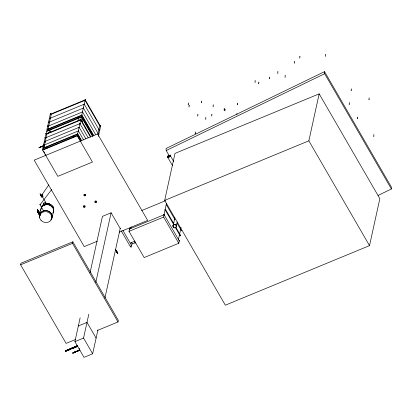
<?xml version="1.0" encoding="UTF-8"?>
<svg xmlns="http://www.w3.org/2000/svg" width="412" height="412" viewBox="0 0 412 412"><rect width="100%" height="100%" fill="white"/><g stroke="black" fill="none" stroke-linecap="round" stroke-linejoin="round"><path stroke-width="0.62" d="M70.05 349.252L70.534 348.593L70.004 349.35L70.303 349.247M134.652 241.298L135.357 242.73L131.964 244.058M38.934 211.608L38.919 211.959M38.131 210.64L38.465 211.052M38.414 210.79L38.254 210.47M115.679 250.228C116.292 250.032 116.333 251.49 116.066 250.295M46.932 203.719L46.891 203.312M67.11 350.19C67.733 349.525 66.873 350.313 67.439 350.128M38.913 213.807L38.836 213.55M39.058 213.916L39.001 214.173L38.991 213.684M38.115 210.388L38.177 210.326M40.855 195.18L40.783 194.881M40.973 195.273L40.726 194.861M43.224 203.327L43.42 203.662L43.203 203.193M38.172 212.278L38.424 212.731M39.078 214.044L38.944 213.54M66.311 350.468L66.924 350.427M38.62 211.274L38.512 210.99M66.244 350.586L66.523 350.916M68.799 349.567L68.454 349.448M71.657 348.614C70.694 349 72.445 348.686 72.718 347.687L72.105 348.248L72.718 347.687M74.747 346.858L74.551 347.192M74.49 352.126L74.402 352.517M74.799 347.167L74.902 346.93M75.102 347.192C75.71 347.141 74.572 346.729 75.484 346.816M37.672 211.845L37.605 211.294M66.811 350.591L67.068 350.421C66.373 351.359 66.368 350.293 67.815 350.365M73.187 348.207L73.578 348.047C73.671 346.976 74.083 347.306 73.98 347.234M77.162 346.461C76.199 347.192 77.904 345.302 76.895 346.049M40.201 193.877L40.386 194.397L40.021 193.717M65.812 351.132A0.7 0.268 -30.1 0 0 65.843 351.209L65.843 351.209A0.7 0.268 -30.1 0 1 65.843 351.189L66.456 350.54M38.048 212.499L38.471 213.138M38.414 213.164L39.202 213.957L38.908 213.586M78.244 131.279L78.398 130.769M82.415 112.301L82.57 111.791M44.295 145.627L43.796 145.853M66.049 350.998L66.008 350.967A0.762 0.294 -30.1 0 0 65.941 351.194L65.884 351.235M68.299 349.87L68.243 349.597M73.866 352.517L74.557 352.234M74.562 347.048L75.056 347.151L74.639 347.537M77.446 346.435L77.677 346.034M77.672 346.229L77.471 346.137M39.495 147.45L39.089 147.836M68.964 349.603C68.917 349.742 69.092 350.046 69.015 349.592C68.49 349.381 70.385 349.294 69.592 348.979M69.123 349.737L69.113 349.711M75.72 346.945L76.457 346.59L75.684 347.177L75.473 346.729M43.013 146.183L43.502 145.75L43.198 145.812M66.111 350.952L66.538 350.7M68.335 349.742L68.603 349.51L68.469 349.824M71.374 348.758L71.415 348.902M73.913 352.523L74.268 352.296M74.799 347.548L74.814 347.264M74.999 347.249L74.85 347.527L74.86 347.264M74.624 347.156L74.345 347.172M74.026 352.425L74.412 352.265L73.939 352.476M74.428 352.378L74.155 352.363M77.75 346.008L77.487 346.358L77.636 346.095M42.56 195.463C42.482 194.469 41.061 195.705 41.813 195.242M37.544 211.099L37.559 211.552M48.08 203.729C47.993 204.615 48.209 202.776 48.122 203.657M68.356 350.025L68.624 349.989M75.283 347.218L75.612 346.966M68.881 349.469L69.304 349.376M43.373 145.853L43.105 146.085L43.471 145.699M40.443 194.5L40.587 194.706M41.252 146.662L40.525 147.259L40.361 146.986M116.261 250.965L116.246 250.681M74.052 347.383C72.991 348.609 75.046 347.311 74.119 347.507M115.7 250.166L115.782 249.863M38.017 210.166L38.028 210.398M42.863 147.985L43.389 148.243L42.863 147.985L46.067 133.426L46.592 133.679M46.067 133.426L46.123 133.725M46.994 129.198L47.519 129.45L46.994 129.198L50.403 113.691L50.928 113.949M50.403 113.691L50.46 113.995M100.698 125.856L100.173 125.598L100.698 125.856L98.38 136.393M68.248 350.102L68.171 349.757M41.53 146.698L41.355 146.687M42.127 146.322L41.859 146.708L42.148 146.43M42.508 146.162L42.431 146.476L42.899 145.936L42.493 146.327M43.512 145.961L43.724 145.657L43.657 145.966M77.729 133.823L77.281 135.857L92.448 162.055L57.845 176.346L42.678 150.153L43.126 148.114L77.729 133.823L81.834 140.919M43.543 146.013L43.693 145.606M46.896 134.935L46.278 133.787L47.256 129.322L81.859 115.03L93.869 135.769M43.785 148.33L46.937 134.003L80.675 120.067L90.589 137.191M47.916 129.538L51.273 114.268L85.011 100.332L99.725 125.748L97.845 134.297M75.54 339.488L66.105 343.387L20.6 264.798L20.945 263.232L72.847 241.793L118.352 320.382L118.007 321.947L97.366 330.476M46.242 148.253L46.484 147.156L47.092 148.202M50.372 129.461L50.614 128.364L51.222 129.414M37.646 209.801L37.574 209.687A0.948 0.288 67.6 0 1 37.667 209.487L37.698 209.461M37.538 209.832L37.621 209.698A0.855 0.263 67.6 0 1 37.569 209.517M41.004 195.437L40.917 195.144M37.518 209.487L37.641 209.481A0.932 0.283 67.6 0 0 37.564 209.723L37.868 210.063M40.948 195.844L41.082 195.221L42.235 194.742L42.997 196.05L42.858 196.678L41.705 197.152L40.948 195.844L42.101 195.37L42.235 194.742M37.616 211.866L37.425 211.042M37.925 212.17L37.827 211.583L38.017 212.443L37.734 211.953M41.396 196.148L41.082 195.561M37.961 212.468L38.012 211.995L37.956 212.247M41.689 196.442L41.576 196.287M41.638 196.606L41.576 196.39M38.46 213.205L38.388 212.643L38.331 212.896M41.705 197.152L41.844 196.529M38.769 213.334L38.491 212.855L38.646 213.416M38.949 211.747L38.991 212M38.986 212.195L39.037 211.778M38.687 213.715L38.553 212.829M39.294 212.216L39.444 212.654M38.96 213.962L39.063 214.369L39.202 213.957M39.681 213.401L39.181 212.453M39.882 213.153L40.185 214.271M39.748 213.514L39.815 213.035L39.537 213.148M40.829 209.27L39.521 215.219L39.784 215.502M39.954 213.272L40.155 213.746M39.938 215.764L39.99 215.538M45.974 204.702L45.33 203.59L45.639 202.179L43.62 203.013L43.291 204.47L43.909 205.531M52.288 217.052L53.596 211.104M73.923 136.815L74.165 135.723M78.053 118.028L78.295 116.931M78.527 118.259L77.997 120.685L80.876 119.495L81.859 115.03M77.523 134.394L80.675 120.067M81.653 115.602L85.011 100.332M82.395 122.112L82.93 119.686M79.202 138.53L79.444 137.438M83.337 119.743L83.574 118.646M118.007 321.947L72.502 243.358L72.847 241.793M66.445 350.591L65.925 350.586M66.935 350.792L67.038 350.746M67.815 350.076L67.872 349.953A0.731 0.278 -30.1 0 0 67.862 349.845L67.738 349.865A0.927 0.355 -30.1 0 1 67.728 350.082L67.125 350.71L67.98 350.04M67.465 350.365L67.475 349.973M67.537 350.2L67.583 349.809M67.918 350.318L67.661 350.241M67.846 350.416L67.898 350.185M68.387 350.133C68.541 349.417 67.738 350.869 68.165 350.015M68.047 350.334L68.212 350.009M69.087 349.829L68.505 350.03M68.588 349.994L68.696 349.747M69.978 349.536L70.426 348.753M70.534 348.593L69.947 349.484M70.915 348.83C70.035 349.592 71.724 348.099 70.668 348.933M70.756 348.938L70.488 349.252L70.941 348.882M71.307 348.274L71.261 348.665M71.92 348.083L71.374 348.619L71.43 348.222L72.218 348.186M71.992 348.537L72.244 348.279M72.522 348.274L72.419 348.315M72.548 348.13L72.594 347.743M72.692 348.413L72.847 347.635L72.692 348.413L74.078 347.373M71.734 348.696C72.471 347.97 72.888 347.97 73.635 347.769M72.945 347.867L73.372 347.486L72.945 347.867L72.965 347.589M73.341 347.429L73.099 348.248L72.661 348.361M73.001 348.284L73.197 347.599M73.372 347.486L73.151 347.821M73.454 347.991L73.212 348.022M73.48 348.042L74.057 347.264M97.891 329.971L92.659 353.774L84.007 357.348L74.907 341.63L80.139 317.827M90.058 272.729L102.449 216.357L111.101 212.783L120.201 228.5L104.916 298.031M74.016 347.46L74.078 347.182L74.258 347.558A0.757 0.288 -30.1 0 1 74.248 347.738A0.87 0.335 -30.1 0 1 74.15 347.888L73.779 347.898L73.964 347.635M74.217 347.069L74.093 347.836A0.87 0.335 -30.1 0 0 74.232 347.651A0.757 0.288 -30.1 0 0 74.227 347.507L74.345 347.682M73.269 352.698C73.779 352.111 73.836 353.027 73.511 352.636M73.743 352.811L73.8 352.373M75.726 346.446L75.54 346.935M75.751 346.899L75.988 346.507M75.942 346.729L75.957 346.456M75.674 346.672L76.102 346.291L75.71 346.992M76.071 347.017L76.22 346.24L76.684 346.049L76.642 346.441L76.148 346.528M76.163 346.636L76.684 346.049M75.731 351.833L75.169 352.178M75.834 351.946L75.89 351.508L75.35 351.791L75.89 351.508M77.126 346.518L77.229 346.477M77.157 346.569L77.291 346.198L77.26 346.528M76.21 351.374L76.55 351.235L76.385 351.585M77.595 346.132L77.662 345.709M77.817 351.127L77.868 350.689L77.817 351.127L76.812 351.544M77.368 351.096L77.899 350.741L77.343 350.906L77.657 351.07M78.203 350.9L78.501 350.427L78.368 350.9M78.234 350.952L78.285 350.519M78.754 350.674L79.001 350.288L78.919 350.674M78.785 350.725L78.97 350.236M79.315 350.092L79.15 350.576L79.341 350.112M79.284 350.519L79.382 350.241M92.659 353.774L83.559 338.056L88.791 314.253M95.816 282.308L111.101 212.783M116.349 251.191L116.627 251.5M116.771 251.397L116.385 250.846L116.771 251.397L116.611 251.881L116.416 251.032M116.823 252.242L116.817 251.475L116.879 252.221M116.915 252.402L117.235 252.196L116.92 251.655L116.987 252.015M117.461 252.932C117.884 254.075 116.915 252.355 117.369 252.427M117.482 253.38L117.585 252.917M117.569 253.529L117.729 253.045L117.714 253.663M117.657 253.684L117.817 253.2M129.002 231.359L129.517 229.01L164.12 214.719L179.287 240.912L178.772 243.26L144.169 257.557L129.002 231.359L163.605 217.067L164.12 214.719M130.758 228.742L131.171 226.863M172.432 165.495L167.617 157.178L167.962 155.612L169.116 155.133M173.71 161.53L170.501 155.983L170.733 154.943M164.671 200.392L174.997 153.413L319.171 93.864L379.843 198.651L369.518 245.629L225.343 305.184L164.671 200.392L308.846 140.837L319.171 93.864M163.914 215.043L166.53 203.142M173.205 225.338L174.853 217.845M176.315 226.348L177.278 221.975M178.463 239.305L181.079 227.403M49.213 204.161L49.394 203.662L49.244 204.048M38.151 210.465L37.981 210.12M84.146 104.442L84.275 104.04M79.068 127.529L79.202 127.128M68.665 349.896L68.356 350.2M68.68 349.989L69.01 349.659L68.624 349.845M115.654 250.002L115.448 249.404M43.955 145.632L44.197 145.647M75.072 347.295L74.721 347.362M66.347 350.823L66.569 350.756M68.454 349.711L68.629 349.505M50.274 204.609L50.439 204.285M76.143 351.678L76.354 351.441M80.85 119.552C80.52 120.654 81.205 118.445 80.886 119.547L46.262 133.843M45.366 137.922L79.969 123.626C79.609 124.702 80.33 122.513 79.99 123.626M116.091 250.97L116.302 250.661M68.207 349.773L68.799 349.448M74.33 347.337L74.917 347.239M74.696 347.301L74.68 347.563M68.768 349.51L68.356 349.737M50.599 114.129L85.202 99.838C85.572 98.736 84.81 100.945 85.217 99.838M37.59 209.414L37.507 209.543A0.855 0.263 67.6 0 0 37.518 209.713M65.843 351.148L66.322 350.833M75.19 352.059C74.093 352.981 75.659 351.312 74.958 352.183M77.204 351.158L76.653 351.385L76.962 351.06M66.981 350.221L66.656 350.437M74.948 347.012L75.257 347.017M76.174 346.796L76.596 346.595L76.251 346.641M77.291 346.198L76.864 346.343L76.864 345.998M75.236 352.08L74.696 352.08M77.693 350.9L76.9 351.513L76.678 351.261M70.03 349.036L70.462 348.928M65.905 350.792L65.745 350.782M71.688 348.825L71.992 348.449M77.193 346.41L76.802 346.719M70.231 348.974L70.493 348.979M75.072 346.734C75.597 346.688 74.685 347.208 75.406 346.647M76.4 346.559L76.148 346.868M75.638 347.017L76.483 346.837L76.498 346.528M76.895 346.25L77.07 346.198M75.072 352.075L74.804 352.312L75.097 352.08M39.197 147.532L39.382 147.717L39.089 147.537M74.989 347.007L75.422 346.909M181.357 230.622L181.805 230.349L181.357 230.622L176.933 222.98M180.209 235.834L180.657 235.561L180.209 235.834L175.157 227.105M76.807 346.152L77.271 345.91L77.034 346.08M69.267 349.35L69.576 349.381C69.952 350.164 68.948 348.856 69.927 349.216M78.476 350.787L78.821 350.37L78.604 350.689M51.289 205.135L51.449 204.939M78.646 350.782L78.759 350.324M66.559 350.473L66.837 350.313M65.364 350.885L65.415 350.813A0.948 0.36 -30.1 0 0 65.39 351.014L65.431 351.106M74.737 352.219L75.195 351.879M76.699 351.338L76.982 351.173M75.339 346.693L75.133 346.95M77.276 351.348L76.802 351.421L77.096 351.163M75.035 346.863L75.257 346.636M76.709 351.312L77.188 351.081M40.649 147.213L40.917 146.821L40.525 147.259M39.341 147.604L39.202 147.759M43.765 204.882L43.435 204.373M40.886 146.765L40.618 147.156L40.479 146.935M41.591 195.293L48.771 184.885M69.144 349.391L68.928 349.258M72.27 348.248L72.62 347.795M41.061 146.744L41.21 146.703M69.674 349.082L69.726 348.923M69.576 349.381L69.231 349.845L69.479 349.268M40.103 147.434C38.908 147.99 40.355 146.827 39.979 147.486M69.499 349.479L69.231 349.845L69.638 349.675M42.946 205.552L42.441 205.161L42.894 205.387M42.266 206.407L41.725 206.057L42.24 206.206M39.346 147.517L39.166 147.481M39.531 147.671L39.794 147.218M69.17 349.525L69.623 349.031L69.793 349.273M65.539 350.648L65.503 350.787A0.932 0.355 -30.1 0 0 65.42 351.065L65.338 351.148A0.855 0.324 -30.1 0 1 65.297 351.055A0.711 0.273 -30.1 0 1 65.333 350.828L65.39 350.756M73.125 352.646L72.847 353.099A0.973 0.371 -30.1 0 0 72.893 353.202L72.955 353.053A1.076 0.412 -30.1 0 1 73.001 352.816L73.032 352.868A1.076 0.412 -30.1 0 0 72.986 353.11L73.042 353.202M44.172 145.673L43.868 145.719M74.387 352.44L74.026 352.523M52.108 205.907L52.515 205.681L52.2 205.82M72.955 352.765L72.893 352.847A0.803 0.309 -30.1 0 0 72.821 353.048A0.973 0.371 -30.1 0 0 72.862 353.146L72.95 353.238M115.52 250.002L115.854 250.202M51.716 189.535L40.041 204.718L43.25 210.259M75.581 347.084L75.164 347.27M41.396 146.667L41.617 146.471M76.416 346.765L76.462 346.703M67.692 350.231L67.82 349.958A0.731 0.278 -30.1 0 0 67.831 349.788L67.676 349.767M79.516 350.463L79.794 350.174A0.829 0.319 -30.1 0 0 79.799 349.984L79.794 349.999A0.834 0.319 -30.1 0 1 79.846 350.159L79.516 350.463A1.21 0.464 -30.1 0 0 79.676 350.21A1.051 0.402 -30.1 0 0 79.665 350.009M75.056 351.972L74.742 352.023M38.398 210.831L38.404 210.939M73.027 347.96L72.795 348.372M75.705 346.724L76.714 346.101M41.55 146.651L41.313 146.821M73.073 353.022L73.367 352.821M68.814 349.731L68.83 349.937M99.06 130.202L99.807 130.506L99.447 130.233M73.104 353.074L73.65 352.646M43.878 145.632L44.115 145.642M134.714 241.2L130.975 242.745L130.934 243.296M132.18 244.043L132.025 243.229L130.975 242.745M74.773 352.075L75.247 351.905M76.071 351.539L76.55 351.235M77.775 346.286L77.415 346.384M115.679 250.089L115.556 249.693M79.3 348.784L79.094 349.355L79.753 349.572M70.411 348.83L70.097 348.918M39.418 214.77L39.537 214.534L39.892 215.363M70.658 349.005L70.885 349.16M39.537 214.534L39.243 214.688L39.578 214.925M116.174 250.666L115.854 250.378L116.071 250.836M68.742 349.906L69.01 349.937M73.83 352.425L73.346 352.687M41.112 146.785L41.071 147.038M38.187 212.273L38.347 212.566M378.098 195.432L391.4 188.979L391.276 186.919L324.538 71.652L166.077 148.495L166.201 150.56L169.425 156.127M166.201 150.56L324.661 73.712L324.538 71.652M74.835 347.424L74.757 347.445M74.551 346.93L74.819 346.904M74.181 352.209L74.572 352.203M77.126 346.374L77.322 346.25M49.646 118.471L84.244 104.179L99.416 130.377M48.791 122.349L83.394 108.057L98.561 134.25M47.941 126.221L81.957 112.172M47.153 129.795L81.756 115.499L93.447 135.692M46.911 130.892L81.514 116.596L92.891 136.243M46.808 131.361L81.411 117.065L92.473 136.171M46.278 133.787L49.162 132.597L49.692 130.166L50.908 132.262M77.78 131.15L43.765 145.204L44.398 146.296M42.472 146.219L42.899 145.936M43.023 148.583L77.626 134.291L81.416 140.842M42.781 149.68L77.384 135.388L80.546 140.847M42.678 150.153L77.281 135.857M40.979 195.221L41.025 195.499M45.33 203.59L43.291 204.47L43.955 205.537M37.863 210.254L37.703 209.775M167.617 157.178L170.501 155.983A1.638 0.628 -30.1 0 0 168.487 156.2A1.638 0.628 -30.1 0 0 168.189 157.559A1.638 0.628 -30.1 0 0 170.501 155.983M37.646 211.49L37.276 211.289L37.755 211.459M38.378 210.944L38.568 210.965A0.927 0.283 67.6 0 1 38.537 211.238A1.066 0.324 67.6 0 1 38.46 211.299L38.543 211.371M37.538 211.737L38.074 212.633M38.105 212.056L37.77 211.603M38.301 212.819L38.321 212.643M39.238 212.432L39.598 213.128M39.398 212.623L39.418 212.942L39.387 212.68M39.537 212.674L39.511 212.978M39.722 213.21L39.681 212.803L39.784 213.189M39.243 214.688L39.712 215.491M39.557 214.698L39.681 215.311M141.759 210.527L165.444 200.742M20.6 264.798L72.502 243.358M97.278 241.216L84.233 246.603L34.181 160.155L97.613 133.952L147.671 220.399L119.212 232.157M116.864 252.051L117.132 252.015M117.126 252.767L117.523 252.911M117.245 252.757L117.302 252.736M78.352 325.969L86.999 322.4L96.099 338.118M74.907 341.63L83.559 338.056M70.565 348.645L70.205 348.851M72.121 348.001L71.178 348.325M71.41 348.403L71.734 348.217M76.246 346.415L76.519 346.291M71.343 348.567L71.848 348.423M65.271 351.003A0.855 0.324 -30.1 0 0 65.307 351.096L65.467 351.148M70.014 349.299L70.426 349.098M67.151 350.524L67.383 350.2M67.099 350.658L67.516 350.55M69.407 349.716L69.746 349.628M73.156 348.155L73.547 347.996M76.04 346.966L75.684 347.177M75.345 351.93L75.741 351.771M77.245 351.297L77.786 351.076M41.818 207.324L41.241 207.138L41.576 207.015M65.874 350.602L65.997 350.926A0.762 0.294 -30.1 0 0 65.91 351.142L65.982 351.261M98.303 134.06L98.916 134.425L98.741 134.173M166.232 204.445L166.639 204.151L166.19 204.424L175.038 219.704M165.083 209.657L165.49 209.368L165.042 209.636L173.576 224.375M41.391 208.369L40.973 208.158L41.452 208.081M116.169 250.841L116.081 250.743M50.475 113.954L50.223 114.067L50.897 114.124M44.692 141.743L44.867 141.553M67.089 350.154L67.661 350.385M53.328 211.165L53.678 211.109L53.4 210.851M49.677 118.332L49.249 118.342L49.945 118.465M48.822 122.21L48.395 122.22L49.095 122.338M47.972 126.082L47.545 126.093L48.317 126.288M53.776 208.755L53.292 208.915M44.748 141.481L44.264 141.568M43.945 145.122L43.368 145.076L44.069 145.194M115.551 249.569L115.818 250.12M53.766 209.847L53.895 210.074L53.354 210.053M42.184 195.231L42.472 195.458M38.254 212.618L38.337 213.117M116.189 250.985L115.911 250.352M44.671 204.398L44.419 204.048M38.743 213.694L38.167 212.432L38.12 212.736M131.299 245.088L131.783 246.185L131.546 246.922L130.985 247.154L130.429 246.742L121.2 230.802M44.584 204.362L44.46 204.028M79.624 349.958L79.696 350.061A1.051 0.402 -30.1 0 1 79.681 350.308A1.21 0.464 -30.1 0 1 79.547 350.514M38.975 213.869L38.991 214.122M71.956 348.006L72.151 348.64M324.661 73.712L391.4 188.979M308.846 140.837L369.518 245.629M165.49 209.368L173.704 223.556M175.919 227.378L180.657 235.561M163.605 217.067L178.772 243.26M85.202 99.838L100.368 126.036M82.539 111.93L95.496 134.307M80.876 119.495L90.661 136.47M79.969 123.626L88.183 137.819M85.804 138.731L79.171 127.267L44.568 141.563L45.202 142.655M78.368 130.908L83.425 139.642M122.905 230.432L131.552 245.372M116.292 251.217L116.611 251.881M42.863 146.296L42.4 146.42L42.745 146.157M43.693 151.256L44.676 152.955M45.31 154.047L45.943 155.139M39.918 147.166L39.737 147.408M42.101 195.37L42.858 196.678M42.348 196.601L47.092 204.79M39.248 212.185L39.681 212.803M39.042 212.17L38.862 211.979M38.929 214.049L39.063 214.369M78.404 350.545L78.507 350.839M71.987 348.058L71.724 348.274M115.504 249.378L115.726 249.93M130.429 246.742L130.202 245.928M39.779 215.203L40.098 215.507L39.722 215.224M38.481 211.258A1.066 0.324 67.6 0 1 38.404 211.325M42.014 206.206A6.226 5.428 12.4 0 1 43.559 204.651M45.696 203.765A6.226 5.428 12.4 0 1 51.412 205.094M43.899 205.428A5.567 4.856 12.4 0 1 52.288 207.38M39.748 217.433A6.453 5.629 12.4 0 1 47.2 210.656A6.453 5.629 12.4 0 1 50.836 220.008M40.819 210.377A6.453 5.629 12.4 0 1 48.508 204.707A6.453 5.629 12.4 0 1 52.854 213.174M39.737 216.321A6.226 5.428 12.4 0 1 46.551 210.738A6.226 5.428 12.4 0 1 51.814 218.056M67.717 349.989A1.066 0.407 -30.1 0 1 67.578 350.21M67.728 350.082A1.066 0.407 -30.1 0 1 67.609 350.262M79.361 348.516A0.834 0.726 12.4 0 1 79.192 348.387M120.69 228.114A1.308 0.5 -30.1 0 1 120.237 228.346M135.569 242.879A1.148 0.35 67.6 0 1 134.915 242.513A1.148 0.35 67.6 0 1 134.508 241.046M173.174 226.497A1.802 1.571 12.4 0 1 174.832 224.267A1.802 1.571 12.4 0 1 176.274 226.76M175.594 227.28A1.802 1.571 12.4 0 1 175.157 227.403M174.23 227.321A1.802 1.571 12.4 0 1 173.442 226.847M173.318 226.435A1.638 1.427 12.4 0 1 173.818 224.622A1.638 1.427 12.4 0 1 175.955 224.926A1.638 1.427 12.4 0 1 176.012 226.821M45.603 203.487L45.768 204.084L45.603 203.487M83.27 108.397L83.518 107.686L83.27 108.397M38.682 213.267L38.625 213.524L38.682 213.267M41.432 195.267L41.761 195.293L41.463 195.242M39.907 204.687L40.185 204.723L39.907 204.687M129.316 229.051L129.744 228.871L129.316 229.051M163.919 214.755L164.342 214.58L163.919 214.755M179.086 240.953L179.514 240.778L179.086 240.953M52.679 206.875L53.21 206.654L52.679 206.875M53.112 207.844L53.704 207.777L53.112 207.844M45.912 133.668L46.659 133.972L45.912 133.668M45.011 137.747L45.763 138.051L45.011 137.747M100.013 125.861L100.765 126.165L100.013 125.861M188.294 103.067L188.361 103.381L188.294 103.067M188.191 104.231L188.258 104.54L188.191 104.231M189.108 105.41L189.175 105.724L189.108 105.41M189.005 106.569L189.072 106.883L189.005 106.569M201.509 101.125L201.576 101.44L201.509 101.125M201.406 102.284L201.473 102.598L201.406 102.284M197.858 114.567L197.925 114.881L197.858 114.567M197.755 115.731L197.822 116.04L197.755 115.731M213.164 104.947L213.231 105.261L213.164 104.947M213.061 106.111L213.128 106.42L213.061 106.111M205.84 117.708L205.907 118.017L205.84 117.708M205.737 118.867L205.804 119.181L205.737 118.867M211.845 114.505L211.912 114.819L211.845 114.505M211.742 115.664L211.809 115.978L211.742 115.664M195.309 132.113L195.376 132.422L195.309 132.113M255.105 80.752L255.172 81.066L255.105 80.752M195.206 133.272L195.273 133.586L195.206 133.272M255.002 81.911L255.069 82.225L255.002 81.911M224.21 108.588L224.277 108.902L224.21 108.588M224.107 109.746L224.174 110.061L224.107 109.746M224.983 109.293L225.05 109.607L224.983 109.293M224.88 110.457L224.947 110.766L224.88 110.457M258.798 82.194L258.865 82.503L258.798 82.194M258.695 83.353L258.762 83.667L258.695 83.353M237.384 103.216L237.451 103.53L237.384 103.216M237.286 104.375L237.353 104.689L237.286 104.375M269.618 77.132L269.685 77.441L269.618 77.132M269.515 78.29L269.582 78.604L269.515 78.29M277.884 71.745L277.951 72.059L277.884 71.745M277.781 72.909L277.848 73.218L277.781 72.909M299.879 56.516L299.946 56.825L299.879 56.516M294.616 61.609L294.683 61.924L294.616 61.609M299.776 57.675L299.843 57.984L299.776 57.675M294.513 62.768L294.58 63.082L294.513 62.768M236.885 113.867L236.952 114.181L236.885 113.867M285.145 75.664L285.212 75.973L285.145 75.664M285.042 76.823L285.109 77.137L285.042 76.823M325.578 54.652L325.645 54.966L325.578 54.652M325.475 55.811L325.542 56.125L325.475 55.811M351.245 89.033L351.312 89.347L351.245 89.033M351.142 90.197L351.209 90.506L351.142 90.197M349.268 102.861L349.335 103.17L349.268 102.861M349.165 104.02L349.232 104.329L349.165 104.02M369.08 98.046L369.147 98.355L369.08 98.046M368.977 99.204L369.044 99.519L368.977 99.204M357.4 117.219L357.467 117.533L357.4 117.219M357.297 118.378L357.364 118.692L357.297 118.378M373.869 134.848L373.936 135.162L373.869 134.848M373.766 136.012L373.833 136.321L373.766 136.012M41.149 220.549A6.226 5.428 12.4 0 0 51.608 218.993A6.226 5.428 12.4 0 0 44.331 211.68A6.226 5.428 12.4 0 0 41.149 220.549M173.339 227.316A1.802 1.571 12.4 0 0 176.367 226.868A1.802 1.571 12.4 0 0 174.261 224.751A1.802 1.571 12.4 0 0 173.339 227.316M83.595 207.009A0.917 0.798 12.4 0 0 85.14 206.783A0.917 0.798 12.4 0 0 84.063 205.706A0.917 0.798 12.4 0 0 83.595 207.009M83.837 206.829A0.592 0.515 12.4 0 0 84.826 206.68A0.592 0.515 12.4 0 0 84.136 205.99A0.592 0.515 12.4 0 0 83.837 206.829M95.084 202.266A0.917 0.798 12.4 0 0 96.624 202.04A0.917 0.798 12.4 0 0 95.553 200.958A0.917 0.798 12.4 0 0 95.084 202.266M95.321 202.086A0.592 0.515 12.4 0 0 96.315 201.937A0.592 0.515 12.4 0 0 95.625 201.241A0.592 0.515 12.4 0 0 95.321 202.086M84.105 195.602A0.917 0.798 12.4 0 0 85.65 195.37A0.917 0.798 12.4 0 0 84.573 194.294A0.917 0.798 12.4 0 0 84.105 195.602M84.347 195.417A0.592 0.515 12.4 0 0 85.335 195.273A0.592 0.515 12.4 0 0 84.645 194.577A0.592 0.515 12.4 0 0 84.347 195.417"/></g></svg>
